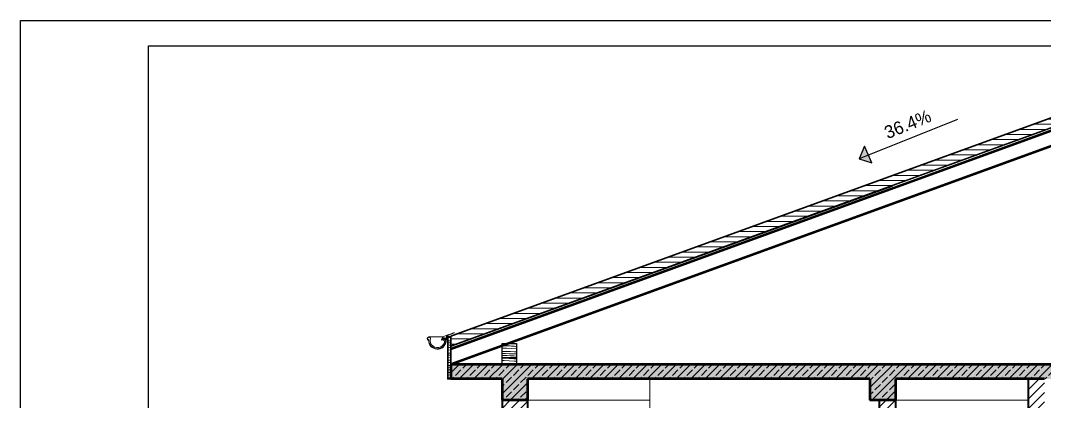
# Model space of a CAD drawing. Extents: x -1929 to 256751, y -18317 to 36108.
# Drawn here: x 2713 to 3715, y 1359 to 1732 of the extents above; entities that cross this region are included whole.
import ezdxf

# ---------------------------------------------------------------- set-up
doc = ezdxf.new("R2010")
doc.units = 0
doc.header["$LTSCALE"] = 5
doc.header["$MEASUREMENT"] = 0
doc.set_wipeout_variables(frame=1)
doc.linetypes.add('- Скирити линии', pattern=[245, 200, -45])
doc.linetypes.add('Wipeout_Contour', pattern=[100000, 0, -100000])
for name, color, linetype in [('1 _ Греди - Основни.Structural - Bearing', 7, 'Continuous'), ('4 _ - Фрагмент - Разрез.2D Elements', 7, 'Continuous'), ('4 _ - Щриховки - Основни.2D Elements', 7, 'Continuous'), ('7 _ - Основни елементи.2D Elements', 7, 'Continuous'), ('A-Fill 2D', 7, 'Continuous'), ('A-Slabs', 7, 'Continuous'), ('KEREMIDI', 7, 'Continuous'), ('Structural - Bearing', 7, 'Continuous')]:
    doc.layers.add(name, color=color, linetype=linetype)
doc.styles.add('GENERATED_STYLE_1', font='GOTHIC.TTF')
pattern_1 = [(45, (3672.576, 1105.0416), (-4.59619, 4.59619), [])]
pattern_2 = [(45, (3672.576, 1105.042), (-7.07107, 7.07107), []), (45, (3669.04, 1108.577), (-7.07107, 7.07107), [7.5, -2.5])]

# ---------------------------------------------------------------- blocks, each defined once
blk = doc.blocks.new('*X8')
at = {"color": 251, "linetype": 'Continuous', "lineweight": 20, "ltscale": 0.01, "true_color": 0x6a6a6a}
for p, q in [((9925, 28136), (9974, 28135)), ((9926, 28087), (10010, 28086)), ((9974, 28135), (10022, 28133)), ((10010, 28086), (10106, 28082)), ((10022, 28134), (10051, 28132)), ((10051, 28132), (10080, 28131)), ((10080, 28131), (10109, 28129)), ((10106, 28082), (10201, 28076)), ((10109, 28129), (10138, 28127)), ((10131, 28179), (10197, 28175)), ((10138, 28127), (10167, 28125)), ((10167, 28125), (10196, 28122)), ((10196, 28122), (10206, 28121)), ((10197, 28175), (10206, 28174)), ((10201, 28076), (10206, 28075)), ((9926, 28021), (9933, 28021)), ((9926, 27981), (9991, 27981)), ((9926, 27945), (9957, 27944)), ((9933, 28021), (10012, 28021)), ((9957, 27944), (10023, 27942)), ((9991, 27981), (10067, 27980)), ((10012, 28021), (10090, 28020)), ((10023, 27942), (10089, 27939)), ((10067, 27980), (10144, 27978)), ((10089, 27939), (10155, 27935)), ((10090, 28020), (10169, 28019)), ((10144, 27978), (10206, 27975)), ((10155, 27935), (10206, 27931)), ((10169, 28019), (10206, 28019))]:
    blk.add_line(p, q, dxfattribs=at)
blk = doc.blocks.new('*X12')
at = {"layer": 'A-Fill 2D', "color": 251, "linetype": 'Continuous', "lineweight": 20, "ltscale": 0.01, "true_color": 0x6a6a6a}
for p, q in [((8866, 28295), (8905, 28294)), ((8905, 28294), (8926, 28292)), ((8866, 28232), (8890, 28232)), ((8866, 28151), (8888, 28150)), ((8866, 28101), (8895, 28099)), ((8866, 28053), (8926, 28049)), ((8867, 28191), (8926, 28190)), ((8888, 28150), (8926, 28148)), ((8890, 28232), (8926, 28231)), ((8895, 28099), (8924, 28096)), ((8924, 28096), (8926, 28096)), ((8866, 27991), (8926, 27991)), ((8866, 27950), (8901, 27949)), ((8866, 27909), (8912, 27906)), ((8866, 27857), (8881, 27856)), ((8881, 27856), (8910, 27853)), ((8901, 27949), (8926, 27948)), ((8910, 27853), (8926, 27852)), ((8912, 27906), (8926, 27905)), ((8866, 27810), (8916, 27807)), ((8866, 27751), (8883, 27750)), ((8866, 27708), (8926, 27706)), ((8866, 27666), (8869, 27666)), ((8869, 27666), (8926, 27662)), ((8883, 27750), (8926, 27750)), ((8916, 27807), (8926, 27806)), ((8866, 27613), (8868, 27613)), ((8866, 27567), (8873, 27567)), ((8866, 27510), (8920, 27509)), ((8868, 27613), (8897, 27610)), ((8873, 27567), (8926, 27562)), ((8897, 27610), (8926, 27607)), ((8920, 27509), (8926, 27509))]:
    blk.add_line(p, q, dxfattribs=at)
blk = doc.blocks.new('*X13')
at = {"color": 251, "linetype": 'Continuous', "lineweight": 20, "ltscale": 0.01, "true_color": 0x6a6a6a}
for p, q in [((9926, 27895), (9931, 27895)), ((9926, 27846), (9968, 27846)), ((9931, 27895), (9980, 27893)), ((9968, 27846), (10063, 27842)), ((9980, 27893), (10009, 27892)), ((10009, 27892), (10038, 27891)), ((10038, 27891), (10067, 27889)), ((10063, 27842), (10159, 27836)), ((10067, 27889), (10096, 27887)), ((10096, 27887), (10124, 27885)), ((10124, 27885), (10153, 27882)), ((10153, 27882), (10182, 27879)), ((10182, 27879), (10206, 27877)), ((9926, 27781), (9969, 27780)), ((9969, 27780), (10048, 27780)), ((10048, 27780), (10127, 27779)), ((10127, 27779), (10205, 27778)), ((10159, 27836), (10206, 27831))]:
    blk.add_line(p, q, dxfattribs=at)

msp = doc.modelspace()

# ---------------------------------------------------------------- hatches: boundary and pattern name
at = {"layer": 'Structural - Bearing', "linetype": 'Continuous', "lineweight": 15, "true_color": 0x5e5e5e}
h = msp.add_hatch(dxfattribs=at)
h.set_pattern_fill('COMMON_BRICK_0001', color=251, scale=0.05, style=0, pattern_type=2)
h.set_pattern_definition(pattern_1)
h.paths.add_polyline_path([(3698.7, 1105), (3714.7, 1105), (3714.7, 1381), (3698.7, 1381)])
h = msp.add_hatch(dxfattribs=at)
h.set_pattern_fill('COMMON_BRICK_0001', color=251, scale=0.05, style=0, pattern_type=2)
h.set_pattern_definition(pattern_1)
h.paths.add_polyline_path([(3184.2, 1105), (3209.2, 1105), (3209.2, 1360), (3184.2, 1360)])
h = msp.add_hatch(dxfattribs=at)
h.set_pattern_fill('COMMON_BRICK_0001', color=251, scale=0.05, style=0, pattern_type=2)
h.set_pattern_definition(pattern_1)
h.paths.add_polyline_path([(3553, 1360), (3553, 1317), (3569, 1317), (3569, 1360)])

# ---------------------------------------------------------------- linework, layer by layer
at = {"color": 250, "linetype": 'Continuous', "lineweight": 13, "ltscale": 0.01, "true_color": 0x2b2b2b}
msp.add_line((3112.8, 1422), (3126.2, 1422), dxfattribs=at)
at = {"color": 250, "linetype": 'Continuous', "lineweight": 13, "ltscale": 0.01, "true_color": 0x2b2b2b, "flags": 128}
for points in [[(3114.3, 1420.8, 1.56491), (3112.1, 1418.8)], [(3114.3, 1420.8, 1.56491), (3112.1, 1418.8)], [(3129, 1417.8), (3129.1, 1419.8, 1.932039), (3127.2, 1418.6)], [(3129, 1417.8), (3129.1, 1419.8, 1.932039), (3127.2, 1418.6)]]:
    msp.add_lwpolyline(points, format="xyb", dxfattribs=at)
at = {"color": 250, "linetype": 'Continuous', "lineweight": 13, "ltscale": 0.01, "true_color": 0x2b2b2b}
for centre, radius, start, end in [((3112.8, 1420.4), 1.39, 9.6919, 244.1592), ((3112.8, 1420.4), 1.39, 9.6889, 244.1561), ((3121, 1418.7), 7.15, 164.3256, 3.1125), ((3121, 1418.7), 7.15, 164.3225, 3.1095), ((3128, 1419.8), 0.8, 353.0886, 283.952), ((3128, 1419.8), 0.8, 353.0855, 283.949)]:
    msp.add_arc(centre, radius, start, end, dxfattribs=at)
at = {"layer": '1 _ Греди - Основни.Structural - Bearing', "color": 7, "linetype": 'Continuous', "lineweight": 50, "ltscale": 0.01}
for p, q in [((3184.2, 1381), (3184.2, 1360)), ((3209.2, 1381), (3209.2, 1360)), ((3544, 1381), (3544, 1360)), ((3569, 1381), (3569, 1360)), ((3209.2, 1360), (3184.2, 1360)), ((3553, 1360), (3544, 1360)), ((3569, 1360), (3553, 1360))]:
    msp.add_line(p, q, dxfattribs=at)
at = {"layer": '1 _ Греди - Основни.Structural - Bearing', "color": 255, "linetype": 'Continuous', "lineweight": 20, "ltscale": 0.01}
for p, q in [((3209.2, 1360), (3328.8, 1360)), ((3569, 1360), (3698.7, 1360))]:
    msp.add_line(p, q, dxfattribs=at)
at = {"layer": '7 _ - Основни елементи.2D Elements', "linetype": 'Continuous', "lineweight": 25, "ltscale": 0.2, "flags": 128}
for points in [[(2713.4, 1731.7), (4763.8, 1731.7), (4763.8, 28.6), (2713.4, 28.6)], [(2838.4, 1706.7), (4738.8, 1706.7), (4738.8, 53.6), (2838.4, 53.6)]]:
    msp.add_lwpolyline(points, close=True, dxfattribs=at)
at = {"layer": 'Structural - Bearing', "color": 7, "linetype": 'Continuous', "lineweight": 50, "ltscale": 0.01}
for p, q in [((3184.2, 1381), (3134.2, 1381)), ((3544, 1381), (3209.2, 1381)), ((3698.7, 1381), (3569, 1381)), ((3714.7, 1381), (3698.7, 1381))]:
    msp.add_line(p, q, dxfattribs=at)
at = {"layer": 'Structural - Bearing', "color": 251, "linetype": 'Continuous', "lineweight": 20, "ltscale": 0.01, "true_color": 0x6a6a6a}
msp.add_line((3328.8, 1381), (3328.8, 1000), dxfattribs=at)
at = {"layer": 'Structural - Bearing', "color": 7, "linetype": 'Continuous', "lineweight": 40, "ltscale": 0.01}
for p, q in [((3698.7, 1381), (3698.7, 1105)), ((3184.2, 1360), (3184.2, 1105)), ((3209.2, 1360), (3209.2, 1105))]:
    msp.add_line(p, q, dxfattribs=at)
at = {"layer": 'Structural - Bearing', "color": 7, "linetype": 'Continuous', "lineweight": 40, "ltscale": 0.01, "flags": 128}
for points in [[(3553, 1360), (3553, 1321.2), (3553, 1317)], [(3569, 1360), (3569, 1321.2), (3569, 1317)]]:
    msp.add_lwpolyline(points, dxfattribs=at)

# ---------------------------------------------------------------- next in the draw order: wipeouts: each hides what was drawn before it
at = {"color": 254, "linetype": 'Wipeout_Contour', "lineweight": 0, "ltscale": 150220.291688, "true_color": 0xdedede}
msp.add_wipeout([(3566.5, 1567.3), (3771.6, 1641.9), (3771.6, 1645.1), (3566.5, 1570.5)], dxfattribs=at).dxf.layer = 'KEREMIDI'

# ---------------------------------------------------------------- next in the draw order: wipeouts: each hides what was drawn before it
at = {"color": 254, "linetype": 'Wipeout_Contour', "lineweight": 0, "ltscale": 286805.324832, "true_color": 0xdedede}
msp.add_wipeout([(3771.6, 1627), (3134.2, 1395), (4564.2, 1395), (4511.6, 1414.2), (4431.6, 1414.2), (4052, 1552.4), (3846.9, 1627)], dxfattribs=at).dxf.layer = 'KEREMIDI'

# ---------------------------------------------------------------- next in the draw order: hatches: boundary and pattern name
at = {"layer": '1 _ Греди - Основни.Structural - Bearing', "linetype": 'Continuous', "lineweight": 15}
for points in [[(3184.2, 1395), (3184.2, 1360), (3209.2, 1360), (3209.2, 1395)], [(3544, 1360), (3569, 1360), (3569, 1395), (3544, 1395)]]:
    msp.add_hatch(color=9, dxfattribs=at).paths.add_polyline_path(points)
at = {"layer": '1 _ Греди - Основни.Structural - Bearing', "linetype": 'Continuous', "lineweight": 13, "true_color": 0x2b2b2b}
h = msp.add_hatch(dxfattribs=at)
h.set_pattern_fill('1_СТОМАНОБЕТОН_0001', color=250, scale=0.05, style=0, pattern_type=2)
h.set_pattern_definition(pattern_2)
h.paths.add_polyline_path([(3184.2, 1395), (3184.2, 1360), (3209.2, 1360), (3209.2, 1395)])
h = msp.add_hatch(dxfattribs=at)
h.set_pattern_fill('1_СТОМАНОБЕТОН_0001', color=250, scale=0.05, style=0, pattern_type=2)
h.set_pattern_definition(pattern_2)
h.paths.add_polyline_path([(3544, 1360), (3569, 1360), (3569, 1395), (3544, 1395)])
at = {"layer": 'Structural - Bearing', "linetype": 'Continuous', "lineweight": 15}
for points in [[(3134.2, 1395), (3134.2, 1381), (3184.2, 1381), (3184.2, 1395)], [(3544, 1381), (3544, 1395), (3209.2, 1395), (3209.2, 1381)], [(4059.2, 1381), (4059.2, 1395), (3569, 1395), (3569, 1381)]]:
    msp.add_hatch(color=9, dxfattribs=at).paths.add_polyline_path(points)
at = {"layer": 'Structural - Bearing', "linetype": 'Continuous', "lineweight": 13, "true_color": 0x2b2b2b}
h = msp.add_hatch(dxfattribs=at)
h.set_pattern_fill('1_СТОМАНОБЕТОН_0001', color=250, scale=0.05, style=0, pattern_type=2)
h.set_pattern_definition(pattern_2)
h.paths.add_polyline_path([(3134.2, 1395), (3134.2, 1381), (3184.2, 1381), (3184.2, 1395)])
h = msp.add_hatch(dxfattribs=at)
h.set_pattern_fill('1_СТОМАНОБЕТОН_0001', color=250, scale=0.05, style=0, pattern_type=2)
h.set_pattern_definition(pattern_2)
h.paths.add_polyline_path([(3544, 1381), (3544, 1395), (3209.2, 1395), (3209.2, 1381)])
h = msp.add_hatch(dxfattribs=at)
h.set_pattern_fill('1_СТОМАНОБЕТОН_0001', color=250, scale=0.05, style=0, pattern_type=2)
h.set_pattern_definition(pattern_2)
h.paths.add_polyline_path([(4059.2, 1381), (4059.2, 1395), (3569, 1395), (3569, 1381)])

# ---------------------------------------------------------------- next in the draw order: linework, layer by layer
at = {"color": 7, "linetype": 'Continuous', "lineweight": 25, "ltscale": 0.01, "flags": 128}
msp.add_lwpolyline([(3184.2, 1401.5), (3198.2, 1401.5), (3198.2, 1394.5), (3184.2, 1394.5)], close=True, dxfattribs=at)
at = {"layer": '1 _ Греди - Основни.Structural - Bearing', "color": 7, "linetype": 'Continuous', "lineweight": 50, "ltscale": 0.01}
for p, q in [((3209.2, 1395), (3184.2, 1395)), ((3569, 1395), (3544, 1395))]:
    msp.add_line(p, q, dxfattribs=at)
at = {"layer": 'Structural - Bearing', "color": 7, "linetype": 'Continuous', "lineweight": 50, "ltscale": 0.01}
for p, q in [((3134.2, 1395), (3134.2, 1381)), ((3184.2, 1395), (3134.2, 1395)), ((3544, 1395), (3209.2, 1395)), ((4059.2, 1395), (3569, 1395))]:
    msp.add_line(p, q, dxfattribs=at)

# ---------------------------------------------------------------- next in the draw order: block references
at = {"color": 251, "linetype": 'Continuous', "lineweight": 20, "ltscale": 0.01, "true_color": 0x4e4e4e, "xscale": 0.0499999973793891, "yscale": 0.0499999973793891, "zscale": 0.0499999973793891}
msp.add_blockref('*X13', (2688, 6.6), dxfattribs=at)

# ---------------------------------------------------------------- next in the draw order: wipeouts: each hides what was drawn before it
at = {"color": 254, "linetype": 'Wipeout_Contour', "lineweight": 0, "ltscale": 130659.4118, "true_color": 0xdedede}
msp.add_wipeout([(3134.2, 1413.1), (3134.2, 1409.9), (3566.5, 1567.3), (3566.5, 1570.5)], dxfattribs=at).dxf.layer = 'KEREMIDI'

# ---------------------------------------------------------------- next in the draw order: wipeouts: each hides what was drawn before it
at = {"color": 254, "linetype": 'Wipeout_Contour', "lineweight": 0, "ltscale": 137946.404197, "true_color": 0xdedede}
msp.add_wipeout([(3771.6, 1654.7), (3134.2, 1422.7), (3134.2, 1413.1), (3771.6, 1645.1)], dxfattribs=at).dxf.layer = 'KEREMIDI'

# ---------------------------------------------------------------- next in the draw order: hatches: boundary and pattern name
at = {"layer": '4 _ - Щриховки - Основни.2D Elements', "linetype": 'Continuous', "lineweight": 15, "true_color": 0xaaaaaa}
msp.add_hatch(color=253, dxfattribs=at).paths.add_polyline_path([(3538.6, 1608.8), (3533.4, 1596.2), (3545.9, 1592.3)])
at = {"layer": 'KEREMIDI', "linetype": 'Continuous', "lineweight": 15, "true_color": 0xbf8080}
h = msp.add_hatch(dxfattribs=at)
h.set_pattern_fill('ROOF_TILE_0001', color=23, scale=0.05, style=0, pattern_type=2)
h.set_pattern_definition([(0, (3672.576, 1105.0416), (0, 5), [])])
h.paths.add_polyline_path([(3771.6, 1654.7), (3134.2, 1422.7), (3134.2, 1413.1), (3771.6, 1645.1)])

# ---------------------------------------------------------------- next in the draw order: linework, layer by layer
at = {"color": 250, "linetype": 'Continuous', "lineweight": 13, "ltscale": 0.01, "true_color": 0x2b2b2b, "flags": 128}
msp.add_lwpolyline([(3129.8, 1422.8), (3129.1, 1417.7, -0.937526), (3112.8, 1418.6), (3112.8, 1419), (3112.4, 1419.1), (3112.4, 1418.7, 0.941059), (3129.6, 1417.6), (3130.2, 1422.8)], format="xyb", dxfattribs=at)
for points in [[(3132.2, 1424.5), (3126.3, 1422.1), (3125.1, 1419.2), (3125.5, 1419), (3126, 1420.1)], [(3132.7, 1424.5), (3129.6, 1423.2)], [(3129.8, 1422.8), (3132.9, 1424)], [(3137.4, 1426.3), (3132.7, 1424.5)], [(3132.9, 1424), (3137.6, 1425.9)]]:
    msp.add_lwpolyline(points, dxfattribs=at)
at = {"color": 7, "linetype": 'Continuous', "lineweight": 35, "ltscale": 0.01, "flags": 128}
msp.add_lwpolyline([(3134.2, 1381), (3131.2, 1381), (3131.2, 1422.2), (3134.2, 1422.2)], close=True, dxfattribs=at)
at = {"color": 7, "linetype": 'Continuous', "lineweight": 25, "ltscale": 0.01, "flags": 128}
msp.add_lwpolyline([(3184.2, 1415.5), (3198.2, 1415.5), (3198.2, 1401.5), (3184.2, 1401.5)], close=True, dxfattribs=at)
at = {"layer": '4 _ - Щриховки - Основни.2D Elements', "color": 250, "linetype": 'Continuous', "lineweight": 13, "ltscale": 0.01, "true_color": 0x2b2b2b, "flags": 128}
msp.add_lwpolyline([(3538.6, 1608.8), (3533.4, 1596.2), (3545.9, 1592.3)], close=True, dxfattribs=at)
at = {"layer": '7 _ - Основни елементи.2D Elements', "linetype": 'Continuous', "lineweight": 25, "ltscale": 0.2, "flags": 128}
msp.add_lwpolyline([(3629.5, 1634.7), (3533.4, 1596.2)], dxfattribs=at)
at = {"layer": '7 _ - Основни елементи.2D Elements', "linetype": '- Скирити линии', "lineweight": 25, "ltscale": 0.2, "flags": 128}
msp.add_lwpolyline([(3538.6, 1608.8), (3533.4, 1596.2), (3545.9, 1592.3)], close=True, dxfattribs=at)
at = {"layer": 'A-Slabs', "color": 7, "linetype": 'Continuous', "lineweight": 35, "ltscale": 0.01}
msp.add_line((3131.2, 1409.9), (3131.2, 1404.9), dxfattribs=at)
at = {"layer": 'KEREMIDI', "color": 7, "linetype": 'Continuous', "lineweight": 35, "ltscale": 0.01}
for p, q in [((3771.6, 1654.7), (3134.2, 1422.7)), ((3771.6, 1645.1), (3134.2, 1413.1))]:
    msp.add_line(p, q, dxfattribs=at)
at = {"layer": 'KEREMIDI', "color": 7, "linetype": 'Continuous', "lineweight": 25, "ltscale": 0.01}
msp.add_line((3771.6, 1645.1), (3134.2, 1413.1), dxfattribs=at)
at = {"layer": 'KEREMIDI', "color": 7, "linetype": 'Continuous', "lineweight": 50, "ltscale": 0.01}
for p, q in [((3771.6, 1641.9), (3134.2, 1409.9)), ((3771.6, 1627), (3134.2, 1395))]:
    msp.add_line(p, q, dxfattribs=at)
at = {"layer": 'KEREMIDI', "linetype": 'Continuous', "lineweight": 13, "ltscale": 0.01, "flags": 128}
msp.add_lwpolyline([(3134.2, 1422.7), (3134.2, 1413.1), (3134.2, 1409.9), (3134.2, 1395)], dxfattribs=at)

# ---------------------------------------------------------------- next in the draw order: block references
at = {"color": 251, "linetype": 'Continuous', "lineweight": 20, "ltscale": 0.01, "true_color": 0x4e4e4e, "xscale": 0.0499999973793891, "yscale": 0.0499999973793891, "zscale": 0.0499999973793891}
for name in ['*X12', '*X8']:
    msp.add_blockref(name, (2688, 6.6), dxfattribs=at)

# ---------------------------------------------------------------- next in the draw order: texts
at = {"layer": '4 _ - Фрагмент - Разрез.2D Elements', "linetype": 'Continuous', "lineweight": 35, "insert": (3580.9, 1630.1), "char_height": 12.5, "attachment_point": 5, "rotation": 22.0308, "style": 'GENERATED_STYLE_1'}
msp.add_mtext('\\A1;{\\pqc;\\fCentury Gothic|b0|i0|c204|p34;36.4%}', dxfattribs=at)

doc.saveas('drawing.dxf')
